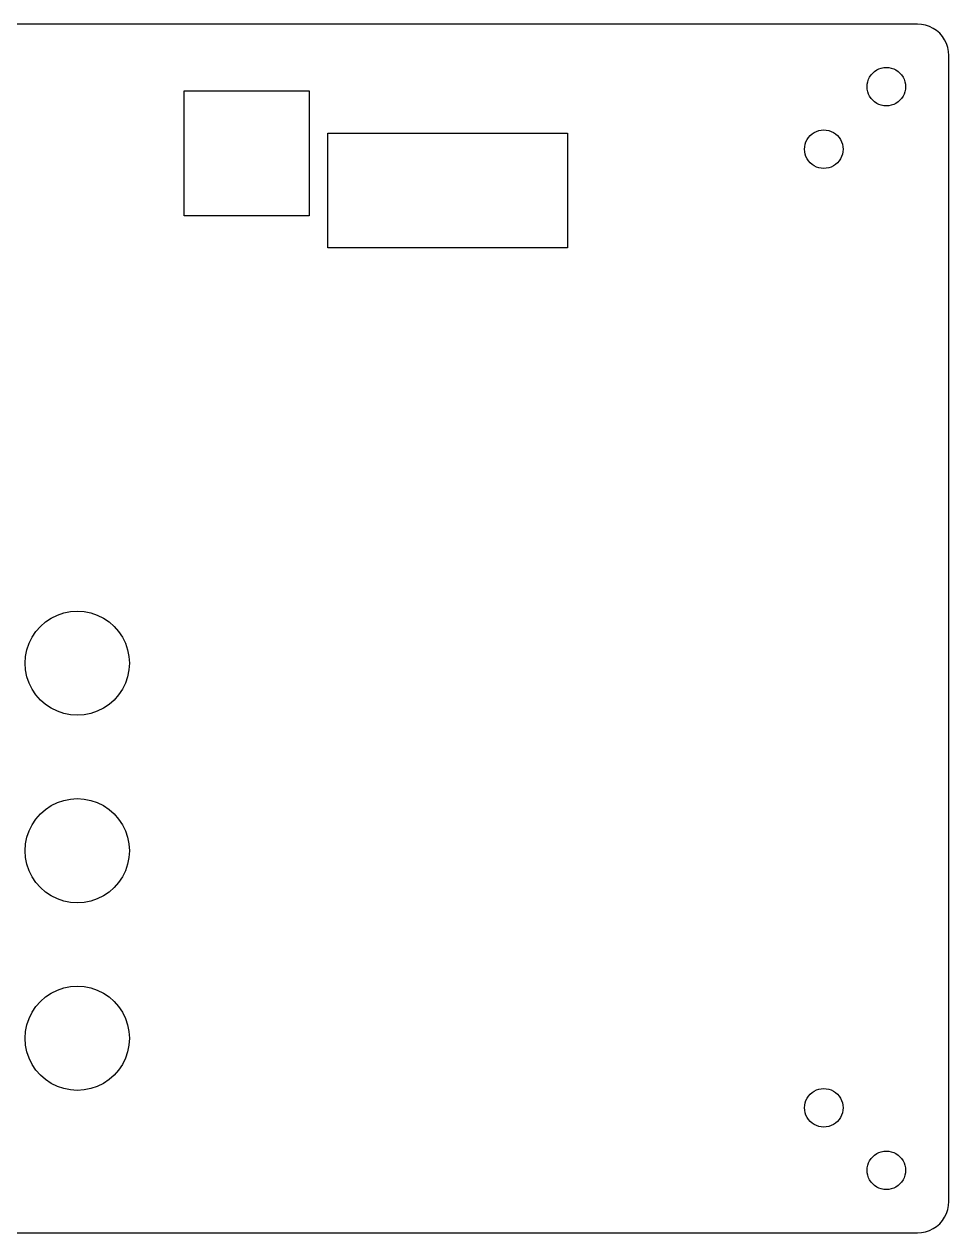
# Model space of a CAD drawing. Header units: metres. Extents: x -8 to 188, y 7 to 123.
# Drawn here: x 99.2 to 188, y 7 to 123 of the extents above; entities that cross this region are included whole.
import ezdxf

# ---------------------------------------------------------------- set-up
doc = ezdxf.new("R2010")
doc.units = ezdxf.units.M

msp = doc.modelspace()

# ---------------------------------------------------------------- linework, layer by layer
for p, q in [((185, 123), (-5, 123)), ((185.392, 122.974), (185, 123)), ((185.776, 122.898), (185.392, 122.974)), ((186.148, 122.772), (185.776, 122.898)), ((186.5, 122.598), (186.148, 122.772)), ((186.826, 122.38), (186.5, 122.598)), ((187.121, 122.121), (186.826, 122.38)), ((187.38, 121.826), (187.121, 122.121)), ((187.598, 121.5), (187.38, 121.826)), ((187.772, 121.148), (187.598, 121.5)), ((187.898, 120.776), (187.772, 121.148)), ((187.974, 120.392), (187.898, 120.776)), ((188, 120), (187.974, 120.392)), ((188, 10), (188, 120)), ((180.692, 118.308), (180.874, 118.468)), ((180.874, 118.468), (181.075, 118.602)), ((181.075, 118.602), (181.292, 118.709)), ((181.292, 118.709), (181.521, 118.787)), ((181.521, 118.787), (181.759, 118.834)), ((181.759, 118.834), (182, 118.85)), ((182, 118.85), (182.241, 118.834)), ((182.241, 118.834), (182.479, 118.787)), ((182.479, 118.787), (182.708, 118.709)), ((182.708, 118.709), (182.925, 118.602)), ((182.925, 118.602), (183.126, 118.468)), ((183.126, 118.468), (183.308, 118.308)), ((180.15, 117), (180.166, 117.241)), ((180.166, 117.241), (180.213, 117.479)), ((180.213, 117.479), (180.291, 117.708)), ((180.291, 117.708), (180.398, 117.925)), ((180.398, 117.925), (180.532, 118.126)), ((180.532, 118.126), (180.692, 118.308)), ((183.308, 118.308), (183.468, 118.126)), ((183.468, 118.126), (183.602, 117.925)), ((183.602, 117.925), (183.709, 117.708)), ((183.709, 117.708), (183.787, 117.479)), ((183.787, 117.479), (183.834, 117.241)), ((183.834, 117.241), (183.85, 117)), ((114.62, 104.61), (114.62, 116.61)), ((114.62, 116.61), (126.62, 116.61)), ((126.62, 116.61), (126.62, 104.61)), ((180.166, 116.759), (180.15, 117)), ((180.213, 116.521), (180.166, 116.759)), ((180.291, 116.292), (180.213, 116.521)), ((180.398, 116.075), (180.291, 116.292)), ((180.532, 115.874), (180.398, 116.075)), ((183.602, 116.075), (183.468, 115.874)), ((183.709, 116.292), (183.602, 116.075)), ((183.787, 116.521), (183.709, 116.292)), ((183.834, 116.759), (183.787, 116.521)), ((183.85, 117), (183.834, 116.759)), ((180.692, 115.692), (180.532, 115.874)), ((180.874, 115.532), (180.692, 115.692)), ((181.075, 115.398), (180.874, 115.532)), ((181.292, 115.291), (181.075, 115.398)), ((181.521, 115.213), (181.292, 115.291)), ((181.759, 115.166), (181.521, 115.213)), ((182, 115.15), (181.759, 115.166)), ((182.241, 115.166), (182, 115.15)), ((182.479, 115.213), (182.241, 115.166)), ((182.708, 115.291), (182.479, 115.213)), ((182.925, 115.398), (182.708, 115.291)), ((183.126, 115.532), (182.925, 115.398)), ((183.308, 115.692), (183.126, 115.532)), ((183.468, 115.874), (183.308, 115.692)), ((128.4, 101.55), (128.4, 112.55)), ((128.4, 112.55), (151.4, 112.55)), ((151.4, 112.55), (151.4, 101.55)), ((174.874, 112.468), (175.075, 112.602)), ((175.075, 112.602), (175.292, 112.709)), ((175.292, 112.709), (175.521, 112.787)), ((175.521, 112.787), (175.759, 112.834)), ((175.759, 112.834), (176, 112.85)), ((176, 112.85), (176.241, 112.834)), ((176.241, 112.834), (176.479, 112.787)), ((176.479, 112.787), (176.708, 112.709)), ((176.708, 112.709), (176.925, 112.602)), ((176.925, 112.602), (177.126, 112.468)), ((174.166, 111.241), (174.213, 111.479)), ((174.213, 111.479), (174.291, 111.708)), ((174.291, 111.708), (174.398, 111.925)), ((174.398, 111.925), (174.532, 112.126)), ((174.532, 112.126), (174.692, 112.308)), ((174.692, 112.308), (174.874, 112.468)), ((177.126, 112.468), (177.308, 112.308)), ((177.308, 112.308), (177.468, 112.126)), ((177.468, 112.126), (177.602, 111.925)), ((177.602, 111.925), (177.709, 111.708)), ((177.709, 111.708), (177.787, 111.479)), ((177.787, 111.479), (177.834, 111.241)), ((174.15, 111), (174.166, 111.241)), ((174.166, 110.759), (174.15, 111)), ((174.213, 110.521), (174.166, 110.759)), ((174.291, 110.292), (174.213, 110.521)), ((174.398, 110.075), (174.291, 110.292)), ((177.709, 110.292), (177.602, 110.075)), ((177.787, 110.521), (177.709, 110.292)), ((177.834, 110.759), (177.787, 110.521)), ((177.834, 111.241), (177.85, 111)), ((177.85, 111), (177.834, 110.759)), ((174.532, 109.874), (174.398, 110.075)), ((174.692, 109.692), (174.532, 109.874)), ((174.874, 109.532), (174.692, 109.692)), ((175.075, 109.398), (174.874, 109.532)), ((175.292, 109.291), (175.075, 109.398)), ((175.521, 109.213), (175.292, 109.291)), ((175.759, 109.166), (175.521, 109.213)), ((176, 109.15), (175.759, 109.166)), ((176.241, 109.166), (176, 109.15)), ((176.479, 109.213), (176.241, 109.166)), ((176.708, 109.291), (176.479, 109.213)), ((176.925, 109.398), (176.708, 109.291)), ((177.126, 109.532), (176.925, 109.398)), ((177.308, 109.692), (177.126, 109.532)), ((177.468, 109.874), (177.308, 109.692)), ((177.602, 110.075), (177.468, 109.874)), ((126.62, 104.61), (114.62, 104.61)), ((151.4, 101.55), (128.4, 101.55)), ((101.85, 66.0001), (102.437, 66.2894)), ((102.437, 66.2894), (103.056, 66.4996)), ((103.056, 66.4996), (103.697, 66.6272)), ((103.697, 66.6272), (104.35, 66.67)), ((104.35, 66.67), (105.003, 66.6272)), ((105.003, 66.6272), (105.644, 66.4996)), ((105.644, 66.4996), (106.263, 66.2894)), ((106.263, 66.2894), (106.85, 66.0001)), ((100.383, 64.7138), (100.814, 65.2055)), ((100.814, 65.2055), (101.306, 65.6368)), ((101.306, 65.6368), (101.85, 66.0001)), ((106.85, 66.0001), (107.394, 65.6368)), ((107.394, 65.6368), (107.886, 65.2055)), ((107.886, 65.2055), (108.317, 64.7138)), ((99.7306, 63.5834), (100.02, 64.17)), ((100.02, 64.17), (100.383, 64.7138)), ((108.317, 64.7138), (108.68, 64.17)), ((108.68, 64.17), (108.969, 63.5834)), ((99.3928, 62.3226), (99.5204, 62.9641)), ((99.5204, 62.9641), (99.7306, 63.5834)), ((108.969, 63.5834), (109.18, 62.9641)), ((109.18, 62.9641), (109.307, 62.3226)), ((99.35, 61.67), (99.3928, 62.3226)), ((99.3928, 61.0174), (99.35, 61.67)), ((109.307, 62.3226), (109.35, 61.67)), ((109.35, 61.67), (109.307, 61.0174)), ((99.5204, 60.3759), (99.3928, 61.0174)), ((99.7306, 59.7566), (99.5204, 60.3759)), ((109.18, 60.3759), (108.969, 59.7566)), ((109.307, 61.0174), (109.18, 60.3759)), ((100.02, 59.17), (99.7306, 59.7566)), ((100.383, 58.6262), (100.02, 59.17)), ((108.68, 59.17), (108.317, 58.6262)), ((108.969, 59.7566), (108.68, 59.17)), ((100.814, 58.1345), (100.383, 58.6262)), ((101.306, 57.7032), (100.814, 58.1345)), ((107.886, 58.1345), (107.394, 57.7032)), ((108.317, 58.6262), (107.886, 58.1345)), ((101.85, 57.3399), (101.306, 57.7032)), ((102.437, 57.0506), (101.85, 57.3399)), ((103.056, 56.8404), (102.437, 57.0506)), ((103.697, 56.7128), (103.056, 56.8404)), ((105.644, 56.8404), (105.003, 56.7128)), ((106.263, 57.0506), (105.644, 56.8404)), ((106.85, 57.3399), (106.263, 57.0506)), ((107.394, 57.7032), (106.85, 57.3399)), ((104.35, 56.67), (103.697, 56.7128)), ((105.003, 56.7128), (104.35, 56.67)), ((100.814, 47.2055), (101.306, 47.6368)), ((101.306, 47.6368), (101.85, 48.0001)), ((101.85, 48.0001), (102.437, 48.2894)), ((102.437, 48.2894), (103.056, 48.4996)), ((103.056, 48.4996), (103.697, 48.6272)), ((103.697, 48.6272), (104.35, 48.67)), ((104.35, 48.67), (105.003, 48.6272)), ((105.003, 48.6272), (105.644, 48.4996)), ((105.644, 48.4996), (106.263, 48.2894)), ((106.263, 48.2894), (106.85, 48.0001)), ((106.85, 48.0001), (107.394, 47.6368)), ((107.394, 47.6368), (107.886, 47.2055)), ((100.02, 46.17), (100.383, 46.7138)), ((100.383, 46.7138), (100.814, 47.2055)), ((107.886, 47.2055), (108.317, 46.7138)), ((108.317, 46.7138), (108.68, 46.17)), ((99.5204, 44.9641), (99.7306, 45.5834)), ((99.7306, 45.5834), (100.02, 46.17)), ((108.68, 46.17), (108.969, 45.5834)), ((108.969, 45.5834), (109.18, 44.9641)), ((99.35, 43.67), (99.3928, 44.3226)), ((99.3928, 44.3226), (99.5204, 44.9641)), ((109.18, 44.9641), (109.307, 44.3226)), ((109.307, 44.3226), (109.35, 43.67)), ((99.3928, 43.0174), (99.35, 43.67)), ((99.5204, 42.3759), (99.3928, 43.0174)), ((109.307, 43.0174), (109.18, 42.3759)), ((109.35, 43.67), (109.307, 43.0174)), ((99.7306, 41.7566), (99.5204, 42.3759)), ((109.18, 42.3759), (108.969, 41.7566)), ((100.02, 41.17), (99.7306, 41.7566)), ((100.383, 40.6262), (100.02, 41.17)), ((100.814, 40.1345), (100.383, 40.6262)), ((108.317, 40.6262), (107.886, 40.1345)), ((108.68, 41.17), (108.317, 40.6262)), ((108.969, 41.7566), (108.68, 41.17)), ((101.306, 39.7032), (100.814, 40.1345)), ((101.85, 39.3399), (101.306, 39.7032)), ((107.394, 39.7032), (106.85, 39.3399)), ((107.886, 40.1345), (107.394, 39.7032)), ((102.437, 39.0506), (101.85, 39.3399)), ((103.056, 38.8404), (102.437, 39.0506)), ((103.697, 38.7128), (103.056, 38.8404)), ((104.35, 38.67), (103.697, 38.7128)), ((105.003, 38.7128), (104.35, 38.67)), ((105.644, 38.8404), (105.003, 38.7128)), ((106.263, 39.0506), (105.644, 38.8404)), ((106.85, 39.3399), (106.263, 39.0506)), ((101.85, 30.0001), (102.437, 30.2894)), ((102.437, 30.2894), (103.056, 30.4996)), ((103.056, 30.4996), (103.697, 30.6272)), ((103.697, 30.6272), (104.35, 30.67)), ((104.35, 30.67), (105.003, 30.6272)), ((105.003, 30.6272), (105.644, 30.4996)), ((105.644, 30.4996), (106.263, 30.2894)), ((106.263, 30.2894), (106.85, 30.0001)), ((100.383, 28.7138), (100.814, 29.2055)), ((100.814, 29.2055), (101.306, 29.6368)), ((101.306, 29.6368), (101.85, 30.0001)), ((106.85, 30.0001), (107.394, 29.6368)), ((107.394, 29.6368), (107.886, 29.2055)), ((107.886, 29.2055), (108.317, 28.7138)), ((99.7306, 27.5834), (100.02, 28.17)), ((100.02, 28.17), (100.383, 28.7138)), ((108.317, 28.7138), (108.68, 28.17)), ((108.68, 28.17), (108.969, 27.5834)), ((99.3928, 26.3226), (99.5204, 26.9641)), ((99.5204, 26.9641), (99.7306, 27.5834)), ((108.969, 27.5834), (109.18, 26.9641)), ((109.18, 26.9641), (109.307, 26.3226)), ((99.35, 25.67), (99.3928, 26.3226)), ((99.3928, 25.0174), (99.35, 25.67)), ((109.307, 26.3226), (109.35, 25.67)), ((109.35, 25.67), (109.307, 25.0174)), ((99.5204, 24.3759), (99.3928, 25.0174)), ((99.7306, 23.7566), (99.5204, 24.3759)), ((109.18, 24.3759), (108.969, 23.7566)), ((109.307, 25.0174), (109.18, 24.3759)), ((100.02, 23.17), (99.7306, 23.7566)), ((108.969, 23.7566), (108.68, 23.17)), ((100.383, 22.6262), (100.02, 23.17)), ((100.814, 22.1345), (100.383, 22.6262)), ((101.306, 21.7032), (100.814, 22.1345)), ((107.886, 22.1345), (107.394, 21.7032)), ((108.317, 22.6262), (107.886, 22.1345)), ((108.68, 23.17), (108.317, 22.6262)), ((101.85, 21.3399), (101.306, 21.7032)), ((102.437, 21.0506), (101.85, 21.3399)), ((103.056, 20.8404), (102.437, 21.0506)), ((106.263, 21.0506), (105.644, 20.8404)), ((106.85, 21.3399), (106.263, 21.0506)), ((107.394, 21.7032), (106.85, 21.3399)), ((103.697, 20.7128), (103.056, 20.8404)), ((104.35, 20.67), (103.697, 20.7128)), ((105.003, 20.7128), (104.35, 20.67)), ((105.644, 20.8404), (105.003, 20.7128)), ((174.291, 19.708), (174.398, 19.925)), ((174.398, 19.925), (174.532, 20.1262)), ((174.532, 20.1262), (174.692, 20.3081)), ((174.692, 20.3081), (174.874, 20.4677)), ((174.874, 20.4677), (175.075, 20.6021)), ((175.075, 20.6021), (175.292, 20.7092)), ((175.292, 20.7092), (175.521, 20.787)), ((175.521, 20.787), (175.759, 20.8342)), ((175.759, 20.8342), (176, 20.85)), ((176, 20.85), (176.241, 20.8342)), ((176.241, 20.8342), (176.479, 20.787)), ((176.479, 20.787), (176.708, 20.7092)), ((176.708, 20.7092), (176.925, 20.6021)), ((176.925, 20.6021), (177.126, 20.4677)), ((177.126, 20.4677), (177.308, 20.3081)), ((177.308, 20.3081), (177.468, 20.1262)), ((177.468, 20.1262), (177.602, 19.925)), ((177.602, 19.925), (177.709, 19.708)), ((174.15, 19), (174.166, 19.2415)), ((174.166, 18.7585), (174.15, 19)), ((174.166, 19.2415), (174.213, 19.4788)), ((174.213, 18.5212), (174.166, 18.7585)), ((174.213, 19.4788), (174.291, 19.708)), ((177.709, 19.708), (177.787, 19.4788)), ((177.787, 19.4788), (177.834, 19.2415)), ((177.834, 18.7585), (177.787, 18.5212)), ((177.834, 19.2415), (177.85, 19)), ((177.85, 19), (177.834, 18.7585)), ((174.291, 18.292), (174.213, 18.5212)), ((174.398, 18.075), (174.291, 18.292)), ((174.532, 17.8738), (174.398, 18.075)), ((174.692, 17.6919), (174.532, 17.8738)), ((174.874, 17.5323), (174.692, 17.6919)), ((175.075, 17.3979), (174.874, 17.5323)), ((177.126, 17.5323), (176.925, 17.3979)), ((177.308, 17.6919), (177.126, 17.5323)), ((177.468, 17.8738), (177.308, 17.6919)), ((177.602, 18.075), (177.468, 17.8738)), ((177.709, 18.292), (177.602, 18.075)), ((177.787, 18.5212), (177.709, 18.292)), ((175.292, 17.2908), (175.075, 17.3979)), ((175.521, 17.213), (175.292, 17.2908)), ((175.759, 17.1658), (175.521, 17.213)), ((176, 17.15), (175.759, 17.1658)), ((176.241, 17.1658), (176, 17.15)), ((176.479, 17.213), (176.241, 17.1658)), ((176.708, 17.2908), (176.479, 17.213)), ((176.925, 17.3979), (176.708, 17.2908)), ((180.291, 13.708), (180.398, 13.925)), ((180.398, 13.925), (180.532, 14.1262)), ((180.532, 14.1262), (180.692, 14.3081)), ((180.692, 14.3081), (180.874, 14.4677)), ((180.874, 14.4677), (181.075, 14.6021)), ((181.075, 14.6021), (181.292, 14.7092)), ((181.292, 14.7092), (181.521, 14.787)), ((181.521, 14.787), (181.759, 14.8342)), ((181.759, 14.8342), (182, 14.85)), ((182, 14.85), (182.241, 14.8342)), ((182.241, 14.8342), (182.479, 14.787)), ((182.479, 14.787), (182.708, 14.7092)), ((182.708, 14.7092), (182.925, 14.6021)), ((182.925, 14.6021), (183.126, 14.4677)), ((183.126, 14.4677), (183.308, 14.3081)), ((183.308, 14.3081), (183.468, 14.1262)), ((183.468, 14.1262), (183.602, 13.925)), ((183.602, 13.925), (183.709, 13.708)), ((180.15, 13), (180.166, 13.2415)), ((180.166, 12.7585), (180.15, 13)), ((180.166, 13.2415), (180.213, 13.4788)), ((180.213, 13.4788), (180.291, 13.708)), ((183.709, 13.708), (183.787, 13.4788)), ((183.787, 13.4788), (183.834, 13.2415)), ((183.834, 13.2415), (183.85, 13)), ((183.85, 13), (183.834, 12.7585)), ((180.213, 12.5212), (180.166, 12.7585)), ((180.291, 12.292), (180.213, 12.5212)), ((180.398, 12.075), (180.291, 12.292)), ((180.532, 11.8738), (180.398, 12.075)), ((180.692, 11.6919), (180.532, 11.8738)), ((180.874, 11.5323), (180.692, 11.6919)), ((183.308, 11.6919), (183.126, 11.5323)), ((183.468, 11.8738), (183.308, 11.6919)), ((183.602, 12.075), (183.468, 11.8738)), ((183.709, 12.292), (183.602, 12.075)), ((183.787, 12.5212), (183.709, 12.292)), ((183.834, 12.7585), (183.787, 12.5212)), ((181.075, 11.3979), (180.874, 11.5323)), ((181.292, 11.2908), (181.075, 11.3979)), ((181.521, 11.213), (181.292, 11.2908)), ((181.759, 11.1658), (181.521, 11.213)), ((182, 11.15), (181.759, 11.1658)), ((182.241, 11.1658), (182, 11.15)), ((182.479, 11.213), (182.241, 11.1658)), ((182.708, 11.2908), (182.479, 11.213)), ((182.925, 11.3979), (182.708, 11.2908)), ((183.126, 11.5323), (182.925, 11.3979)), ((187.898, 9.22354), (187.974, 9.60843)), ((187.974, 9.60843), (188, 10)), ((187.121, 7.87868), (187.38, 8.17372)), ((187.38, 8.17372), (187.598, 8.5)), ((187.598, 8.5), (187.772, 8.85194)), ((187.772, 8.85194), (187.898, 9.22354)), ((-5, 7), (185, 7)), ((185, 7), (185.392, 7.02567)), ((185.392, 7.02567), (185.776, 7.10222)), ((185.776, 7.10222), (186.148, 7.22836)), ((186.148, 7.22836), (186.5, 7.40192)), ((186.5, 7.40192), (186.826, 7.61993)), ((186.826, 7.61993), (187.121, 7.87868))]:
    msp.add_line(p, q)

doc.saveas('drawing.dxf')
